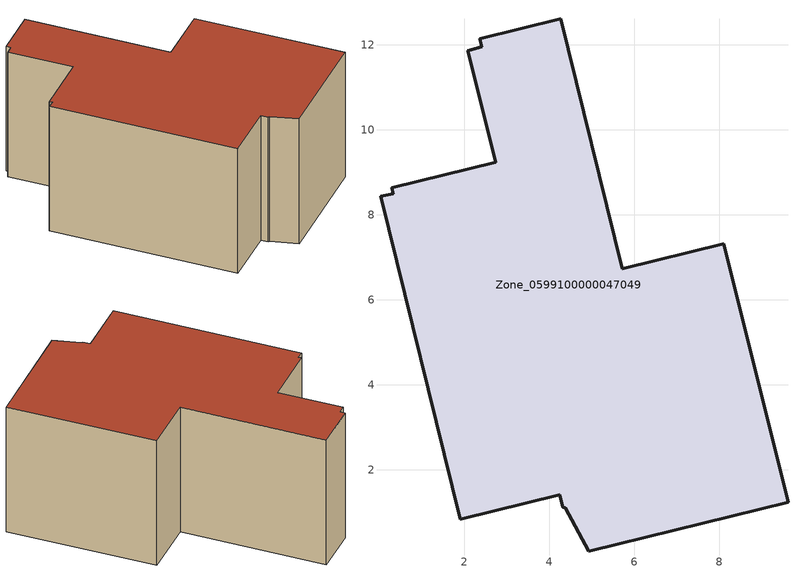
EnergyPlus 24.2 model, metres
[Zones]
Zone_0599100000047049
 floor ground (C_G): 0.33,8.5 0.3,8.63 2.74,9.24 2.08,11.86 2.41,11.95 2.36,12.15 4.27,12.62 5.72,6.73 8.11,7.32 9.62,1.24 4.93,0.08 4.38,1.11 4.32,1.12 4.25,1.42 1.91,0.84 0.03,8.44 z0
 wall outside (C_F): 0.3,8.63 0.33,8.5 0.03,8.44 1.91,0.84 4.25,1.42 4.32,1.12 4.38,1.11 4.93,0.08 9.62,1.24 8.11,7.32 5.72,6.73 4.27,12.62 2.36,12.15 2.41,11.95 2.08,11.86 2.74,9.24 0.3,8.63 z0:5.87
 roof outside (C_R): 0.33,8.5 0.03,8.44 1.91,0.84 4.25,1.42 4.32,1.12 4.38,1.11 4.93,0.08 9.62,1.24 8.11,7.32 5.72,6.73 4.27,12.62 2.36,12.15 2.41,11.95 2.08,11.86 2.74,9.24 0.3,8.63 z5.87
[BUILDING]
Pand.0599100000047049: North Axis=0; Terrain=City; Loads Convergence Tolerance Value=0.04; Temperature Convergence Tolerance Value=0.4; Solar Distribution=FullExterior; Maximum Number of Warmup Days=25; Minimum Number of Warmup Days=1
[Site:Location]
Rotterdam.The.Hague.AP_ZH_NLD Design_Conditions: Latitude=51.96; Longitude=4.45; Time Zone=1; Elevation=-4.5
[SITE:GROUNDTEMPERATURE:BUILDINGSURFACE]
18, 18, 18, 18, 18, 18, 18, 18, 18, 18, 18, 18
[MATERIAL] Thermal Absorptance=0.9; Solar Absorptance=0.7; Visible Absorptance=0.7
Name | Roughness | Thickness | Conductivity | Density | Specific Heat
G.TC.1965-1974 | MediumSmooth | 0.15 | 0.882353 | 540 | 1210
F.TC.1965-1974 | Rough | 0.3 | 0.697674 | 1920 | 840
R.TC.1965-1974 | MediumRough | 0.2 | 0.232558 | 1500 | 1000
[CONSTRUCTION]
C_G: G.TC.1965-1974
C_F: F.TC.1965-1974
C_R: R.TC.1965-1974
[ZONE]
Zone_0599100000047049: Type=1; Multiplier=1; Ceiling Height=Autocalculate; Volume=Autocalculate; Floor Area=autocalculate; Part of Total Floor Area=Yes
[ZONEINFILTRATION:DESIGNFLOWRATE]
Infil_Zone_0599100000047049: Zone or ZoneList or Space or SpaceList=Zone_0599100000047049; Schedule=AlwaysOn; Design Flow Rate Calculation Method=Flow/Area; Flow Rate per Floor Area=0.003; Constant Term Coefficient=1; Temperature Term Coefficient=0; Velocity Term Coefficient=0; Velocity Squared Term Coefficient=0
[HVACTEMPLATE:ZONE:IDEALLOADSAIRSYSTEM]
Zone_0599100000047049: Maximum Heating Supply Air Temperature=50; Minimum Cooling Supply Air Temperature=13; Maximum Heating Supply Air Humidity Ratio=0.0156; Minimum Cooling Supply Air Humidity Ratio=0.0077; Heating Limit=NoLimit; Cooling Limit=NoLimit; Dehumidification Control Type=ConstantSensibleHeatRatio; Cooling Sensible Heat Ratio=0.7; Dehumidification Setpoint=60; Humidification Control Type=None; Humidification Setpoint=30; Outdoor Air Method=None; Outdoor Air Flow Rate per Person=0.00944; Outdoor Air Flow Rate per Zone Floor Area=0; Outdoor Air Flow Rate per Zone=0; Demand Controlled Ventilation Type=None; Outdoor Air Economizer Type=NoEconomizer; Heat Recovery Type=None; Sensible Heat Recovery Effectiveness=0.7; Latent Heat Recovery Effectiveness=0.65
[ZONECONTROL:THERMOSTAT]
ThermostatControl_Zone_0599100000047049: Zone or ZoneList=Zone_0599100000047049; Control Type Schedule=DualSetpointControlType; Control 1=Thermostat_Zone_0599100000047049; Temperature Difference Between Cutout And Setpoint=0
[THERMOSTATSETPOINT:DUALSETPOINT]
Thermostat_Zone_0599100000047049: Heating Setpoint Temperature Schedule=HeatingSetpoint_Zone_0599100000047049; Cooling Setpoint Temperature Schedule=CoolingSetpoint_Zone_0599100000047049
[SCHEDULE:COMPACT]
HeatingSetpoint_Zone_0599100000047049: Through: 12/31, For: AllDays, Until: 24:00, 21
CoolingSetpoint_Zone_0599100000047049: Through: 12/31, For: AllDays, Until: 24:00, 24
DualSetpointControlType: Through: 12/31, For: AllDays, Until: 24:00, 4
AlwaysOn: Through: 12/31, For: AllDays, Until: 24:00, 1
